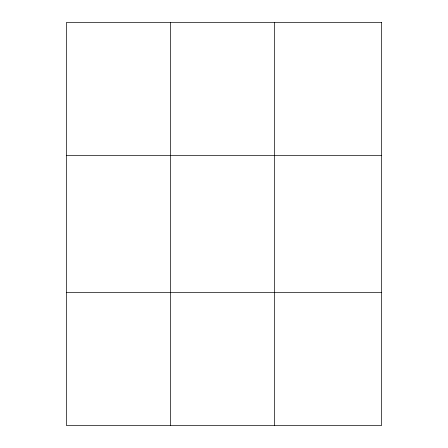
<?xml version="1.0" encoding="UTF-8"?>
<svg xmlns="http://www.w3.org/2000/svg" width="448" height="448" viewBox="0 0 448 448"><rect width="100%" height="100%" fill="white"/><g stroke="black" fill="none" stroke-linecap="round" stroke-linejoin="round"><path stroke-width="0.67" d="M170.458 425.6L170.458 22.4M274.394 425.6L274.394 22.4M66.522 155.456L381.478 155.456M66.522 292.544L381.478 292.544M381.478 22.4L381.478 425.6L66.522 425.6L66.522 22.4L381.478 22.4"/></g></svg>
